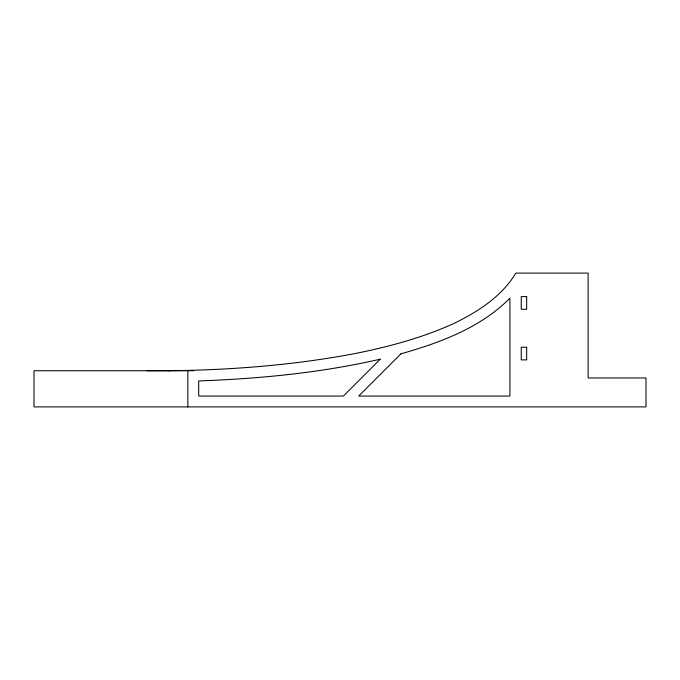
<?xml version="1.0" encoding="UTF-8"?>
<svg xmlns="http://www.w3.org/2000/svg" width="680" height="680" viewBox="0 0 680 680"><rect width="100%" height="100%" fill="white"/><g stroke="black" fill="none" stroke-linecap="round" stroke-linejoin="round"><path stroke-width="1.02" d="M168.64 370.736L169.278 370.719C231.31 370.056 293.42 365.168 354.425 353.676C388.118 346.953 421.532 338.036 452.94 323.909C477.351 312.128 501.551 296.854 515.831 273.096L588.14 273.096L588.14 377.969L646 377.969L646 406.903L34 406.903L34 370.736L193.732 370.736M146.94 370.736L169.278 370.719M187.858 370.413L187.858 406.903M380.214 359.201L343.366 396.058L198.704 396.058L198.704 380.945C259.649 378.743 320.697 372.852 380.214 359.201M400.928 353.829L358.708 396.058L509.915 396.058L509.915 298.154C480.649 327.76 440.206 342.686 400.928 353.829M526.66 296.607L521.237 296.607L521.237 309.264L526.66 309.264L526.66 296.607M526.66 347.233L521.237 347.233L521.237 359.89L526.66 359.89L526.66 347.233"/></g></svg>
